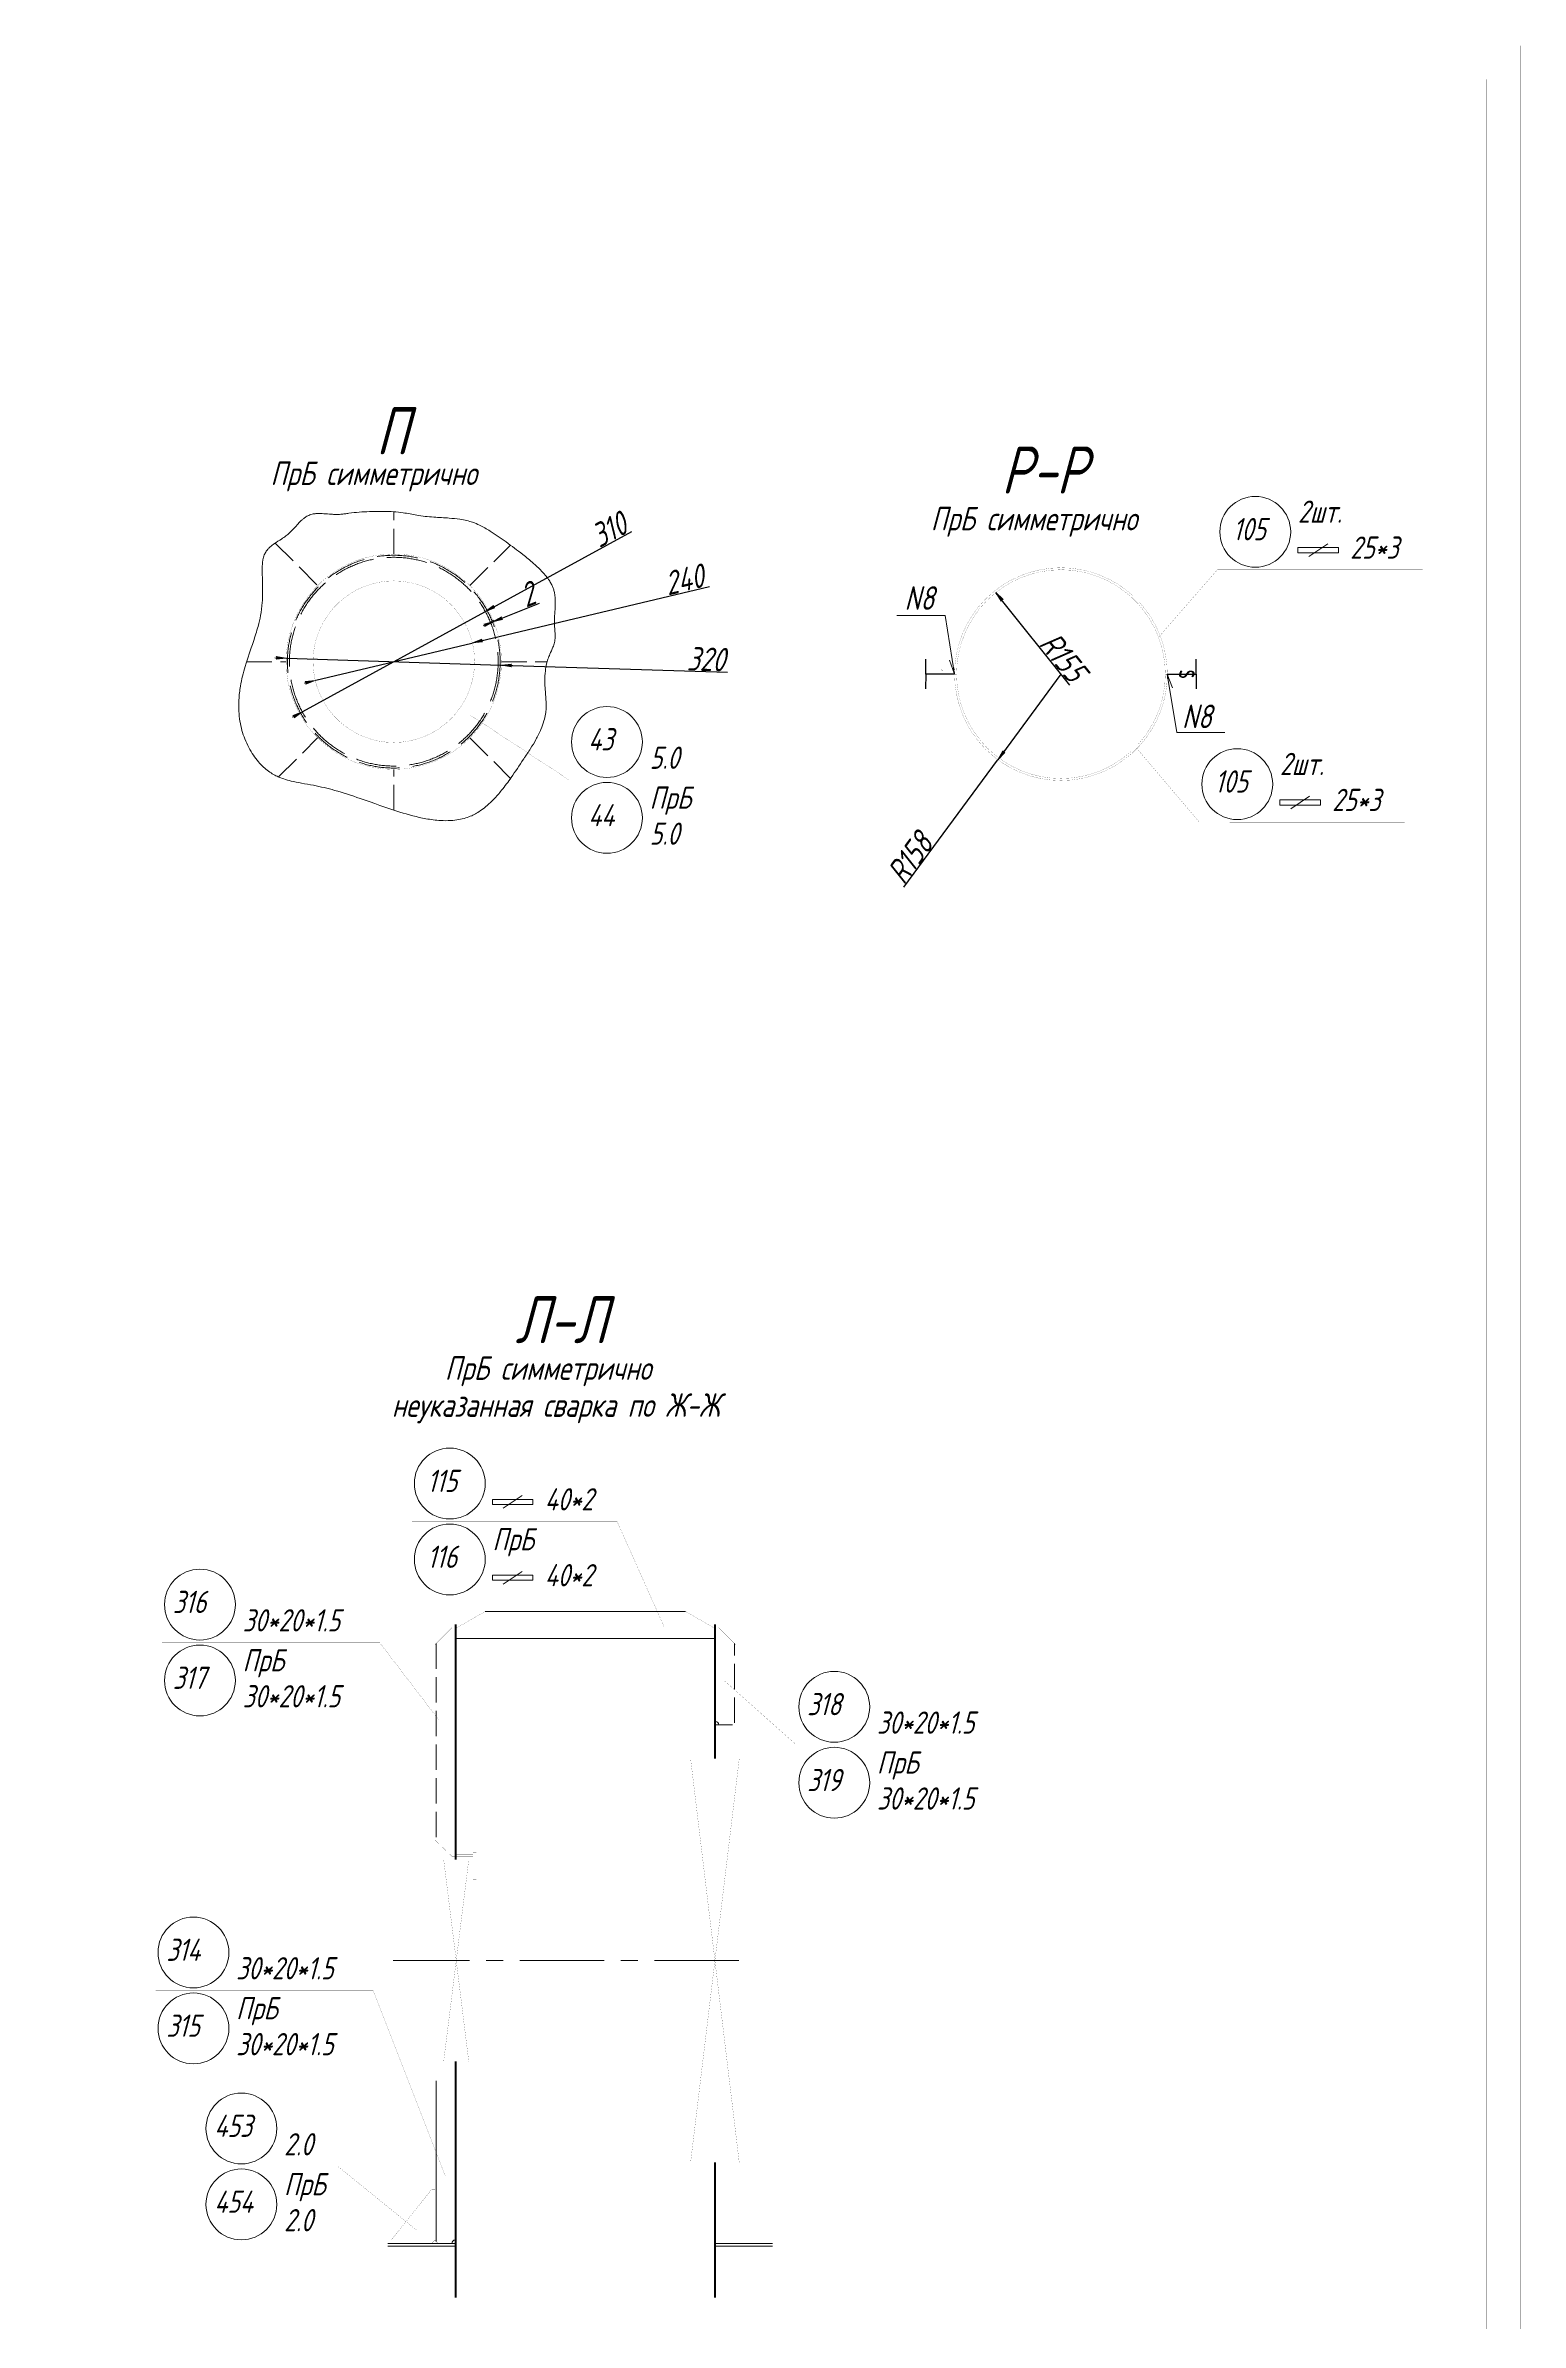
# Model space of a CAD drawing. Header units: millimetres. Extents: x 77380 to 135900, y -26587 to 17301.
# Drawn here: x 133710 to 135900, y 693 to 4074 of the extents above; entities that cross this region are included whole.
import ezdxf

# ---------------------------------------------------------------- set-up
doc = ezdxf.new("R2010")
doc.units = ezdxf.units.MM
for name, pattern in [('K5LT32768', [0]), ('K5LT32770', [0]), ('K5LT32772', [0]), ('K5LT32773', [50, 37.5, -12.5]), ('K5LT32776', [0]), ('K5LT32777', [0]), ('K5LT32780', [0]), ('K5LT32785', [200, 125, -25, 25, -25]), ('K5LT32810', [0]), ('K5LT32811', [80, 60, -20]), ('K5LT32812', [50, 37.5, -12.5]), ('K5LT32835', [0]), ('K5LT32836', [0]), ('K5LT32837', [0]), ('K5LT_THIN', [0])]:
    doc.linetypes.add(name, pattern=pattern)
doc.layers.add('4001', color=7, linetype='Continuous')
doc.styles.add('KDIMTEXTSTYLE', font='GOST_AU.SHX', dxfattribs={"width": 0.96, "oblique": 15, "height": 5})
doc.styles.add('KTEXTSTYLE', font='GOST_AU.SHX', dxfattribs={"width": 0.96, "height": 5})
doc.dimstyles.new('KDIMSTYLE (1.00)', dxfattribs={"dimtxt": 5, "dimasz": 1, "dimexe": 2, "dimexo": 0, "dimgap": 1, "dimtad": 1, "dimtxsty": 'KDIMTEXTSTYLE', "dimsah": 1, "dimcen": 0, "dimdle": 1, "dimadec": 0, "dimazin": 0, "dimtfac": 0.667, "dimtmove": 0, "dimatfit": 3, "dimfxl": 1, "dimtvp": 1, "dimtolj": 1, "dimtzin": 0, "dimarcsym": 0})

# ---------------------------------------------------------------- blocks, each defined once
blk = doc.blocks.new('KDIMARROW_02')
blk.add_hatch(color=0).paths.add_polyline_path([(13.5, 0), (15, 2), (0, 0), (15, -2)])
at = {"color": 0, "linetype": 'K5LT_THIN', "lineweight": 18}
for p, q in [((15, 2), (0, 0)), ((0, 0), (15, -2)), ((0, 0), (17, 0)), ((13.5, 0), (15, 2)), ((15, -2), (13.5, 0))]:
    blk.add_line(p, q, dxfattribs=at)
at = {"layer": '4001', "color": 0, "linetype": 'K5LT_THIN', "lineweight": 18}
blk.add_line((0, 0), (-1, 0), dxfattribs=at)
blk = doc.blocks.new('D53')
at = {"color": 0, "lineweight": -2}
for p, q in [((134376.3, 3219.5), (134443.4, 3246.5)), ((134372.6, 3218), (134371.6, 3217.6)), ((134373.5, 3218.4), (134372.7, 3220.2)), ((134373.5, 3218.4), (134375.3, 3219.1)), ((134375.3, 3219.1), (134374.6, 3221))]:
    blk.add_line(p, q, dxfattribs=at)
at = {"layer": 'Defpoints', "color": 0, "lineweight": 100}
for p in [(134373.5, 3218.4), (134375.3, 3219.1), (134375.3, 3219.1)]:
    blk.add_point(p, dxfattribs=at)
at = {"color": 0, "lineweight": -2}
for p, rotation in [((134375.3, 3219.1), 201.9030918078219), ((134373.5, 3218.4), 21.90309180782199)]:
    blk.add_blockref('KDIMARROW_02', p, dxfattribs=dict(at, rotation=rotation))
at = {"color": 7, "insert": (134425.4, 3259.2), "char_height": 5, "attachment_point": 5, "rotation": 21.9031, "style": 'KDIMTEXTSTYLE'}
blk.add_mtext('\\A1;\\H35.0;\\W0.965;\\Q15;\\H35.0;\\W0.965;\\Q15;\\Q15;2', dxfattribs=at)
blk = doc.blocks.new('D59')
at = {"color": 0, "lineweight": -2}
for p, q in [((135217.8, 3141), (135124.1, 3013.8)), ((134984.7, 2824.7), (135123.5, 3013))]:
    blk.add_line(p, q, dxfattribs=at)
at = {"layer": 'Defpoints', "color": 0, "lineweight": 100}
for p in [(135217.8, 3141), (135124.1, 3013.8)]:
    blk.add_point(p, dxfattribs=at)
at = {"color": 0, "lineweight": -2, "rotation": 53.60448674338257}
blk.add_blockref('KDIMARROW_02', (135124.1, 3013.8), dxfattribs=at)
at = {"color": 7, "insert": (134993.3, 2867.6), "char_height": 5, "attachment_point": 5, "rotation": 53.6045, "style": 'KDIMTEXTSTYLE'}
blk.add_mtext('\\A1;\\H35.0;\\W0.965;\\Q15;R\\H35.0;\\W0.965;\\Q15;\\Q15;158', dxfattribs=at)
blk = doc.blocks.new('KDIMARROW_01')
blk.add_hatch(color=0).paths.add_polyline_path([(0, 0), (-15, 2), (-13.5, 0), (-15, -2)])
at = {"color": 0, "linetype": 'K5LT_THIN', "lineweight": 18}
for p, q in [((-13.5, 0), (-15, 2)), ((-15, 2), (0, 0)), ((0, 0), (-15, -2)), ((-15, -2), (-13.5, 0))]:
    blk.add_line(p, q, dxfattribs=at)
at = {"layer": '4001', "color": 0, "linetype": 'K5LT_THIN', "lineweight": 18}
blk.add_line((0, 0), (-1, 0), dxfattribs=at)
blk = doc.blocks.new('D60')
at = {"color": 0, "lineweight": -2}
blk.add_line((135231, 3124.5), (135121.6, 3261.2), dxfattribs=at)
at = {"layer": 'Defpoints', "color": 0, "lineweight": 100}
for p in [(135121, 3262), (135217.8, 3141)]:
    blk.add_point(p, dxfattribs=at)
at = {"color": 0, "lineweight": -2, "rotation": 128.662721666481}
blk.add_blockref('KDIMARROW_01', (135121, 3262), dxfattribs=at)
at = {"color": 7, "insert": (135221.1, 3166.6), "char_height": 5, "attachment_point": 5, "rotation": 308.6627, "style": 'KDIMTEXTSTYLE'}
blk.add_mtext('\\A1;\\H35.0;\\W0.965;\\Q15;R\\H35.0;\\W0.965;\\Q15;\\Q15;155', dxfattribs=at)
blk = doc.blocks.new('D62')
at = {"color": 0, "lineweight": -2}
for p, q in [((134343.6, 3187.3), (134695.6, 3271.2)), ((134111.1, 3131.8), (134342.7, 3187))]:
    blk.add_line(p, q, dxfattribs=at)
at = {"layer": 'Defpoints', "color": 0, "lineweight": 100}
for p in [(134343.6, 3187.3), (134110.2, 3131.6)]:
    blk.add_point(p, dxfattribs=at)
at = {"color": 0, "lineweight": -2}
for p, rotation in [((134343.6, 3187.3), 13.40872507809473), ((134110.2, 3131.6), 193.4087250780947)]:
    blk.add_blockref('KDIMARROW_02', p, dxfattribs=dict(at, rotation=rotation))
at = {"color": 7, "insert": (134658, 3281.3), "char_height": 5, "attachment_point": 5, "rotation": 13.4087, "style": 'KDIMTEXTSTYLE'}
blk.add_mtext('\\A1;\\H35.0;\\W0.965;\\Q15;\\Q15;\\H35.0;\\W0.965;\\Q15;240\\H35.0;\\W0.965;\\Q15;\\Q15;', dxfattribs=at)
blk = doc.blocks.new('D63')
at = {"color": 0, "lineweight": -2}
for p, q in [((134068, 3164.5), (134385.8, 3154.3)), ((134386.8, 3154.3), (134722.4, 3143.6))]:
    blk.add_line(p, q, dxfattribs=at)
at = {"layer": 'Defpoints', "color": 0, "lineweight": 100}
for p in [(134067, 3164.5), (134386.8, 3154.3)]:
    blk.add_point(p, dxfattribs=at)
at = {"color": 0, "lineweight": -2}
for p, rotation in [((134067, 3164.5), 178.166436945124), ((134386.8, 3154.3), 358.166436945124)]:
    blk.add_blockref('KDIMARROW_02', p, dxfattribs=dict(at, rotation=rotation))
at = {"color": 7, "insert": (134690.6, 3163.1), "char_height": 5, "attachment_point": 5, "rotation": 358.1664, "style": 'KDIMTEXTSTYLE'}
blk.add_mtext('\\A1;\\H35.0;\\W0.965;\\Q15;\\Q15;\\H35.0;\\W0.965;\\Q15;320\\H35.0;\\W0.965;\\Q15;\\Q15;', dxfattribs=at)
blk = doc.blocks.new('D64')
at = {"color": 0, "lineweight": -2}
for p, q in [((134362.9, 3233.8), (134580.5, 3352.8)), ((134091.8, 3085.5), (134362, 3233.3))]:
    blk.add_line(p, q, dxfattribs=at)
at = {"layer": 'Defpoints', "color": 0, "lineweight": 100}
for p in [(134362.9, 3233.8), (134090.9, 3085)]:
    blk.add_point(p, dxfattribs=at)
at = {"color": 0, "lineweight": -2}
for p, rotation in [((134362.9, 3233.8), 28.67569045595491), ((134090.9, 3085), 208.6756904559549)]:
    blk.add_blockref('KDIMARROW_02', p, dxfattribs=dict(at, rotation=rotation))
at = {"color": 7, "insert": (134546.3, 3355.3), "char_height": 5, "attachment_point": 5, "rotation": 28.6757, "style": 'KDIMTEXTSTYLE'}
blk.add_mtext('\\A1;\\H35.0;\\W0.965;\\Q15;\\Q15;\\H35.0;\\W0.965;\\Q15;310\\H35.0;\\W0.965;\\Q15;\\Q15;', dxfattribs=at)
blk = doc.blocks.new('U298')
at = {"color": 7, "linetype": 'K5LT32780', "const_width": 0.18}
for points in [[(126945.3, 12764.4), (135355.3, 12764.4), (135355.3, 18704.4), (126945.3, 18704.4)], [(127145.3, 12814.4), (135305.3, 12814.4), (135305.3, 18654.4), (127145.3, 18654.4)]]:
    blk.add_lwpolyline(points, close=True, dxfattribs=at)
blk = doc.blocks.new('U306')
at = {"color": 2, "linetype": 'K5LT32836', "lineweight": 30, "true_color": 0xffff00}
for p, q in [((134873.6, 17771.1), (134873.5, 17793)), ((134830.8, 17771), (134873.6, 17771.1)), ((134873.6, 17771.1), (134873.8, 17749.3))]:
    blk.add_line(p, q, dxfattribs=at)
at = {"color": 2, "linetype": 'K5LT32837', "true_color": 0xffff00, "const_width": 1.12}
for points in [[(134873.5, 17793), (134873.6, 17778.1)], [(134830.8, 17771), (134845.7, 17771)], [(134873.8, 17749.3), (134873.7, 17764.1)]]:
    blk.add_lwpolyline(points, dxfattribs=at)
at = {"color": 7, "insert": (134881.2, 17777.6), "char_height": 2.5, "attachment_point": 1, "rotation": 269.6928, "style": 'KTEXTSTYLE'}
blk.add_mtext('\\H3.5;\\W0.965;\\Q15;\\Q0;\\W0.765;\\H33.07;{\\c65535;s}', dxfattribs=at)
blk = doc.blocks.new('U307')
at = {"true_color": 0xffff00}
blk.add_hatch(color=2, dxfattribs=at).paths.add_polyline_path([(134495.1, 17776.3), (134495.2, 17776.3), (134495.2, 17776.3), (134495.3, 17776.3), (134495.3, 17776.4), (134495.3, 17776.4), (134495.3, 17776.4), (134495.3, 17776.5), (134495.1, 17776.6), (134495.1, 17776.7), (134495.1, 17776.8), (134495.1, 17777.1), (134495.2, 17777.3), (134495.4, 17777.3), (134495.6, 17777.3), (134496.4, 17776.4), (134496.6, 17776.3), (134496.9, 17776.3), (134497.3, 17776.4), (134497.4, 17776.7), (134497.4, 17777), (134497.3, 17777.3), (134497.1, 17777.5), (134497.1, 17777.6), (134497, 17777.6), (134496.9, 17777.5), (134496.9, 17777.5), (134496.9, 17777.4), (134497, 17777.4), (134497.1, 17777.2), (134497.2, 17777), (134497.2, 17776.7), (134497.1, 17776.6), (134496.9, 17776.5), (134496.6, 17776.6), (134495.8, 17777.4), (134495.6, 17777.5), (134495.5, 17777.5), (134495.4, 17777.6), (134495, 17777.4), (134494.8, 17777.1), (134494.8, 17776.8), (134494.9, 17776.5)])
at = {"color": 2, "linetype": 'K5LT32836', "lineweight": 30, "true_color": 0xffff00}
for p, q in [((134471.9, 17771.1), (134472, 17793)), ((134471.9, 17771.1), (134471.8, 17749.3)), ((134514.8, 17771), (134471.9, 17771.1))]:
    blk.add_line(p, q, dxfattribs=at)
at = {"color": 2, "linetype": 'K5LT32837', "true_color": 0xffff00, "const_width": 1.12}
for points in [[(134472, 17793), (134472, 17778.1)], [(134471.8, 17749.3), (134471.9, 17764.1)], [(134514.8, 17771), (134499.8, 17771)]]:
    blk.add_lwpolyline(points, dxfattribs=at)
blk = doc.blocks.new('U323')
at = {"color": 7, "linetype": 'K5LT_THIN', "lineweight": 18}
for p, q in [((134500.9, 17857.9), (134514.8, 17771)), ((134514.8, 17771), (134514.2, 17774.9))]:
    blk.add_line(p, q, dxfattribs=at)
at = {"color": 7, "linetype": 'K5LT32835', "lineweight": 18}
for p, q in [((134513.7, 17773.8), (134514.4, 17773.3)), ((134513.7, 17773.8), (134513.7, 17773.8)), ((134513.7, 17773.7), (134513.8, 17773.8)), ((134513.8, 17773.7), (134513.9, 17773.9)), ((134513.8, 17773.6), (134514, 17773.9)), ((134513.8, 17773.5), (134514.1, 17773.9)), ((134513.8, 17773.8), (134514.4, 17773.4)), ((134513.8, 17773.7), (134514.4, 17773.2)), ((134513.8, 17773.6), (134514.4, 17773.1)), ((134513.8, 17773.5), (134514.5, 17773)), ((134513.9, 17773.9), (134514.4, 17773.5)), ((134513.9, 17773.5), (134514.2, 17773.9)), ((134513.9, 17773.4), (134514.3, 17773.9)), ((134513.9, 17773.3), (134514.3, 17773.9)), ((134513.9, 17773.2), (134514.3, 17773.8)), ((134513.9, 17773.4), (134514.5, 17772.9)), ((134513.9, 17773.3), (134514.5, 17772.9)), ((134514, 17773.9), (134514.4, 17773.7)), ((134514, 17773.9), (134514.4, 17773.6)), ((134514, 17773.2), (134514.3, 17773.7)), ((134514, 17773.1), (134514.4, 17773.6)), ((134514, 17773), (134514.4, 17773.5)), ((134514, 17773), (134514.4, 17773.4)), ((134514, 17773.2), (134514.5, 17772.8)), ((134514, 17773), (134514.5, 17772.7)), ((134514, 17772.9), (134514.5, 17772.6)), ((134514.1, 17773.9), (134514.3, 17773.7)), ((134514.1, 17772.9), (134514.4, 17773.4)), ((134514.1, 17772.8), (134514.4, 17773.3)), ((134514.1, 17772.7), (134514.4, 17773.2)), ((134514.1, 17772.7), (134514.4, 17773.1)), ((134514.1, 17772.8), (134514.5, 17772.5)), ((134514.1, 17772.7), (134514.5, 17772.4)), ((134514.2, 17773.9), (134514.3, 17773.8)), ((134514.2, 17772.6), (134514.5, 17773)), ((134514.2, 17772.5), (134514.5, 17772.9)), ((134514.2, 17772.5), (134514.5, 17772.8)), ((134514.2, 17772.6), (134514.6, 17772.3)), ((134514.2, 17772.5), (134514.6, 17772.2)), ((134514.2, 17772.4), (134514.6, 17772.2)), ((134514.3, 17773.9), (134514.3, 17773.9)), ((134514.3, 17772.4), (134514.5, 17772.7)), ((134514.3, 17772.3), (134514.5, 17772.6)), ((134514.3, 17772.2), (134514.5, 17772.6)), ((134514.3, 17772.2), (134514.5, 17772.5)), ((134514.3, 17772.3), (134514.6, 17772.1)), ((134514.3, 17772.2), (134514.6, 17772)), ((134514.4, 17772.1), (134514.6, 17772.4)), ((134514.4, 17772), (134514.6, 17772.3)), ((134514.4, 17772), (134514.6, 17772.2)), ((134514.4, 17772.1), (134514.6, 17771.9)), ((134514.4, 17771.9), (134514.6, 17772.1)), ((134514.4, 17772), (134514.6, 17771.8)), ((134514.4, 17771.9), (134514.7, 17771.7)), ((134514.5, 17771.8), (134514.6, 17772)), ((134514.5, 17771.7), (134514.6, 17771.9)), ((134514.5, 17771.8), (134514.7, 17771.6)), ((134514.5, 17771.7), (134514.6, 17771.8)), ((134514.5, 17771.6), (134514.7, 17771.8)), ((134514.5, 17771.6), (134514.7, 17771.5)), ((134514.6, 17771.5), (134514.7, 17771.7)), ((134514.6, 17771.5), (134514.7, 17771.6)), ((134514.6, 17771.5), (134514.7, 17771.4)), ((134514.6, 17771.4), (134514.7, 17771.5)), ((134514.6, 17771.4), (134514.7, 17771.4)), ((134514.6, 17771.3), (134514.7, 17771.3)), ((134514.7, 17771.3), (134514.7, 17771.4)), ((134514.7, 17771.2), (134514.7, 17771.3)), ((134514.7, 17771.2), (134514.7, 17771.2)), ((134514.7, 17771.2), (134514.7, 17771.2)), ((134514.7, 17771.1), (134514.8, 17771.1)), ((134514.7, 17771.1), (134514.8, 17771.1)), ((134514.8, 17771), (134514.8, 17771)), ((134514.8, 17771), (134514.8, 17771))]:
    blk.add_line(p, q, dxfattribs=at)
at = {"color": 7, "linetype": 'K5LT32835', "const_width": 0.18}
blk.add_lwpolyline([(134514.3, 17773.9), (134514.8, 17771), (134513.7, 17773.8)], close=True, dxfattribs=at)
blk = doc.blocks.new('U324')
at = {"color": 7, "linetype": 'K5LT_THIN', "lineweight": 18}
for p, q in [((134830.8, 17771), (134831.4, 17767)), ((134844.7, 17684.1), (134830.8, 17771))]:
    blk.add_line(p, q, dxfattribs=at)
at = {"color": 7, "linetype": 'K5LT32835', "lineweight": 18}
for p, q in [((134830.8, 17770.9), (134830.8, 17770.9)), ((134830.8, 17770.9), (134830.8, 17770.9)), ((134830.8, 17770.8), (134830.8, 17770.8)), ((134830.9, 17770.8), (134830.8, 17770.7)), ((134830.8, 17770.8), (134830.8, 17770.8)), ((134830.9, 17770.6), (134830.8, 17770.7)), ((134830.9, 17770.7), (134830.8, 17770.7)), ((134830.9, 17770.7), (134830.8, 17770.6)), ((134831, 17770.5), (134830.8, 17770.6)), ((134830.9, 17770.6), (134830.9, 17770.5)), ((134831, 17770.4), (134830.9, 17770.5)), ((134831, 17770.5), (134830.9, 17770.3)), ((134830.9, 17770.5), (134830.9, 17770.4)), ((134831, 17770.3), (134830.9, 17770.4)), ((134831, 17770.4), (134830.9, 17770.3)), ((134831.1, 17770.2), (134830.9, 17770.3)), ((134831, 17770.3), (134830.9, 17770.1)), ((134831, 17770.3), (134830.9, 17770.2)), ((134831.1, 17770.1), (134830.9, 17770.2)), ((134831.1, 17770.2), (134830.9, 17770)), ((134831.2, 17770), (134830.9, 17770.1)), ((134831.2, 17769.7), (134830.9, 17770)), ((134831.2, 17769.8), (134830.9, 17770)), ((134831.1, 17770.1), (134831, 17769.9)), ((134831.2, 17770), (134831, 17769.7)), ((134831.1, 17770), (134831, 17769.8)), ((134831.3, 17769.6), (134831, 17769.9)), ((134831.2, 17769.9), (134831, 17769.6)), ((134831.3, 17769.5), (134831, 17769.8)), ((134831.2, 17769.8), (134831, 17769.5)), ((134831.2, 17769.8), (134831, 17769.5)), ((134831.4, 17769.4), (134831, 17769.7)), ((134831.3, 17769.7), (134831, 17769.4)), ((134831.4, 17769.3), (134831, 17769.6)), ((134831.4, 17769.2), (134831, 17769.5)), ((134831.5, 17769.1), (134831, 17769.4)), ((134831.5, 17769), (134831, 17769.3)), ((134831.3, 17769.6), (134831.1, 17769.3)), ((134831.3, 17769.5), (134831.1, 17769.1)), ((134831.3, 17769.5), (134831.1, 17769.2)), ((134831.4, 17769.4), (134831.1, 17769)), ((134831.4, 17769.3), (134831.1, 17768.8)), ((134831.4, 17769.3), (134831.1, 17768.9)), ((134831.6, 17768.8), (134831.1, 17769.2)), ((134831.6, 17768.9), (134831.1, 17769.2)), ((134831.4, 17769.2), (134831.1, 17768.8)), ((134831.6, 17768.7), (134831.1, 17769.1)), ((134831.7, 17768.6), (134831.1, 17769)), ((134831.7, 17768.5), (134831.1, 17768.9)), ((134831.8, 17768.3), (134831.1, 17768.8)), ((134831.8, 17768.2), (134831.1, 17768.7)), ((134831.5, 17769.1), (134831.2, 17768.7)), ((134831.5, 17769), (134831.2, 17768.5)), ((134831.5, 17769), (134831.2, 17768.6)), ((134831.6, 17768.9), (134831.2, 17768.4)), ((134831.6, 17768.8), (134831.2, 17768.3)), ((134831.6, 17768.7), (134831.2, 17768.1)), ((134831.6, 17768.7), (134831.2, 17768.2)), ((134831.8, 17768.1), (134831.2, 17768.6)), ((134831.8, 17768.1), (134831.2, 17768.5)), ((134831.6, 17768.1), (134831.2, 17768.4)), ((134831.7, 17768.1), (134831.2, 17768.4)), ((134831.5, 17768), (134831.2, 17768.3)), ((134831.4, 17768), (134831.2, 17768.2)), ((134831.3, 17768), (134831.2, 17768.1)), ((134831.7, 17768.6), (134831.3, 17768)), ((134831.7, 17768.5), (134831.3, 17768)), ((134831.3, 17768), (134831.3, 17768)), ((134831.7, 17768.5), (134831.4, 17768)), ((134831.7, 17768.4), (134831.5, 17768)), ((134831.8, 17768.3), (134831.6, 17768.1)), ((134831.8, 17768.2), (134831.7, 17768.1)), ((134831.8, 17768.2), (134831.7, 17768.1)), ((134831.8, 17768.1), (134831.8, 17768.1))]:
    blk.add_line(p, q, dxfattribs=at)
at = {"color": 7, "linetype": 'K5LT32835', "const_width": 0.18}
blk.add_lwpolyline([(134831.3, 17768), (134830.8, 17771), (134831.8, 17768.1)], close=True, dxfattribs=at)

msp = doc.modelspace()

# ---------------------------------------------------------------- linework, layer by layer
at = {"color": 1, "linetype": 'K5LT32812', "lineweight": 18, "true_color": 0xff0000}
for p, q in [((134226.896, 3319.424), (134226.896, 3382.157)), ((134050.748, 3335.572), (134113.759, 3272.561)), ((134340.035, 3272.56), (134400.025, 3332.55)), ((134008.355, 3159.423), (134066.897, 3159.423)), ((134386.897, 3159.423), (134454.618, 3159.423)), ((134055.711, 2988.236), (134113.761, 3046.285)), ((134340.033, 3046.287), (134400.259, 2986.061)), ((134226.896, 2939.017), (134226.896, 2999.424))]:
    msp.add_line(p, q, dxfattribs=at)
at = {"color": 1, "linetype": 'K5LT32772', "lineweight": 18, "true_color": 0xff0000}
for p, q in [((135630.024, 3328.769), (135569.907, 3328.769)), ((135569.907, 3328.769), (135569.907, 3321.254)), ((135569.907, 3321.254), (135630.024, 3321.254)), ((135585.875, 3315.618), (135614.054, 3334.405)), ((135630.024, 3321.254), (135630.024, 3328.769)), ((135603.235, 2954.062), (135543.118, 2954.062)), ((135543.118, 2954.062), (135543.118, 2946.548)), ((135543.118, 2946.548), (135603.235, 2946.548)), ((135559.086, 2940.912), (135587.266, 2959.698)), ((135603.235, 2946.548), (135603.235, 2954.062)), ((134433.574, 1915.414), (134373.456, 1915.414)), ((134373.456, 1915.414), (134373.456, 1907.899)), ((134373.456, 1907.899), (134433.574, 1907.899)), ((134389.424, 1902.263), (134417.604, 1921.05)), ((134433.574, 1907.899), (134433.574, 1915.414)), ((134433.574, 1802.694), (134373.456, 1802.694)), ((134373.456, 1802.694), (134373.456, 1795.18)), ((134373.456, 1795.18), (134433.574, 1795.18)), ((134389.424, 1789.544), (134417.604, 1808.33)), ((134433.574, 1795.18), (134433.574, 1802.694)), ((134660.338, 1748.882), (134362.421, 1748.882)), ((134289.575, 1051.921), (134289.575, 813.464))]:
    msp.add_line(p, q, dxfattribs=at)
at = {"color": 7, "linetype": 'K5LT32780', "lineweight": 18}
for p, q in [((135045.931, 3227.852), (134974.25, 3227.852)), ((135389.727, 3054.051), (135461.408, 3054.051))]:
    msp.add_line(p, q, dxfattribs=at)
at = {"color": 7, "linetype": 'K5LT_THIN', "lineweight": 18}
for p, q in [((135059.813, 3140.995), (135052.316, 3161.678)), ((135375.829, 3140.951), (135383.496, 3120.331))]:
    msp.add_line(p, q, dxfattribs=at)
at = {"color": 3, "linetype": 'K5LT32768', "lineweight": 18, "true_color": 0x00ff00}
for p, q in [((134318.129, 1380.43), (134318.129, 1729.607)), ((134318.129, 1385.428), (134318.129, 1724.698)), ((134319.629, 1380.43), (134319.629, 1729.607)), ((134703.13, 1530.429), (134703.13, 1729.607)), ((134704.63, 1530.429), (134704.63, 1729.607)), ((134704.63, 1724.698), (134704.63, 1580.449)), ((134319.629, 1708.859), (134703.13, 1708.859)), ((134704.63, 1580.449), (134730.129, 1580.449)), ((134318.129, 730.096), (134318.129, 1080.43)), ((134318.129, 810.41), (134318.129, 1075.433)), ((134319.629, 730.096), (134319.629, 1080.43)), ((134703.13, 730.096), (134703.13, 930.429)), ((134704.63, 730.096), (134704.63, 930.429)), ((134318.129, 810.41), (134218.129, 810.41)), ((134318.129, 806.166), (134218.129, 806.166)), ((134292.629, 810.41), (134318.129, 810.41)), ((134789.212, 810.41), (134704.63, 810.41)), ((134789.212, 806.166), (134704.63, 806.166))]:
    msp.add_line(p, q, dxfattribs=at)
at = {"color": 1, "linetype": 'K5LT32773', "lineweight": 18, "true_color": 0xff0000}
for p, q in [((134289.575, 1701.122), (134289.575, 1408.116)), ((134733.184, 1583.504), (134733.184, 1701.122))]:
    msp.add_line(p, q, dxfattribs=at)
at = {"color": 1, "linetype": 'K5LT32785', "lineweight": 18, "true_color": 0xff0000}
msp.add_line((134739.326, 1230.43), (134225.781, 1230.43), dxfattribs=at)
at = {"color": 3, "linetype": 'K5LT32777', "true_color": 0x00ff00, "const_width": 0.18}
for points in [[(134066.897, 3159.424, -0.41421494), (134226.896, 3319.424, -0.41421297), (134386.897, 3159.424)], [(135062.829, 3140.952, -0.41421309), (135217.829, 3295.952, -0.4142136), (135372.829, 3140.952), (135375.829, 3140.952, 0.4142136), (135217.829, 3298.952, 0.41421309), (135059.829, 3140.952), (135062.829, 3140.952)], [(134386.897, 3159.424, -0.41421297), (134226.896, 2999.424, -0.41421494), (134066.897, 3159.424)]]:
    msp.add_lwpolyline(points, format="xyb", dxfattribs=at)
at = {"color": 1, "linetype": 'K5LT32772', "true_color": 0xff0000, "const_width": 0.18}
for points in [[(135755.072, 3295.778), (135450.141, 3295.892), (135363.605, 3196.602)], [(134686.934, 2983.812), (134487.137, 2983.812), (134339.867, 3080.459)], [(135728.283, 2921.071), (135423.352, 2921.186), (135329.888, 3031.29)], [(134253.691, 1882.537), (134558.621, 1882.423), (134628.326, 1726.355)], [(134318.129, 1724.698), (134313.152, 1724.698), (134292.629, 1704.176)], [(134362.421, 1748.882), (134319.629, 1724.176), (134319.629, 1708.859)], [(134319.632, 1709.174), (134319.632, 1724.175), (134362.933, 1749.175)], [(134703.128, 1709.174), (134703.128, 1724.175), (134659.827, 1749.175)], [(134703.13, 1708.859), (134703.13, 1724.176), (134660.338, 1748.882)], [(134730.129, 1704.176), (134709.607, 1724.698), (134704.63, 1724.698)], [(133882.561, 1702.765), (134205.788, 1702.765), (134293.701, 1587.928)], [(134292.629, 1704.176), (134288.075, 1699.622), (134288.075, 1409.618), (134292.629, 1405.063)], [(134730.129, 1580.449), (134734.684, 1585.004), (134734.684, 1699.622), (134730.129, 1704.176)], [(135147.989, 1550.937), (134824.762, 1550.937), (134718.127, 1645.809)], [(134292.629, 1405.063), (134313.178, 1385.428), (134318.129, 1385.428)], [(133872.948, 1186.094), (134196.175, 1186.094), (134303.422, 910.362)], [(134292.629, 1054.976), (134288.075, 1050.421), (134288.075, 814.964), (134292.629, 810.41)], [(134318.129, 1075.433), (134313.087, 1075.433), (134292.629, 1054.976)], [(133944.133, 924.728), (134143.931, 924.728), (134260.189, 830.52)], [(134223.129, 806.166), (134223.129, 749.599), (134225.129, 749.599), (134225.129, 806.166)]]:
    msp.add_lwpolyline(points, dxfattribs=at)
at = {"color": 3, "linetype": 'K5LT32777', "true_color": 0x00ff00, "const_width": 0.18}
for points in [[(134346.897, 3159.424, 0.41421196), (134226.896, 3279.423, 0.41421458), (134106.896, 3159.424, 0.41421458), (134226.896, 3039.424, 0.41421196)], [(135375.829, 3140.952), (135372.829, 3140.952, -0.4142136), (135217.829, 2985.952, -0.41421309), (135062.829, 3140.952), (135059.829, 3140.952, 0.41421309), (135217.829, 2982.952, 0.4142136)]]:
    msp.add_lwpolyline(points, format="xyb", close=True, dxfattribs=at)
at = {"color": 4, "linetype": 'K5LT32810', "true_color": 0x00ffff, "const_width": 0.18}
msp.add_lwpolyline([(134703.13, 1707.385), (134319.129, 1707.385), (134319.129, 1708.904), (134703.13, 1708.904)], dxfattribs=at)
at = {"color": 6, "linetype": 'K5LT32776', "true_color": 0xff00ff, "const_width": 0.18}
for points in [[(134704.63, 1580.429), (134744.629, 1580.429), (134744.629, 1577.429), (134704.63, 1577.429)], [(134319.629, 1388.429), (134344.629, 1388.429), (134344.629, 1385.43), (134319.629, 1385.43)], [(134319.629, 1072.429), (134344.629, 1072.429), (134344.629, 1075.429), (134319.629, 1075.429)], [(134704.63, 880.429), (134744.629, 880.429), (134744.629, 883.429), (134704.63, 883.429)]]:
    msp.add_lwpolyline(points, dxfattribs=at)
at = {"color": 7, "linetype": 'K5LT32780', "const_width": 0.18}
for points in [[(134740.03, 1530.429), (134667.728, 1530.429), (134740.03, 930.429), (134667.728, 930.429)], [(134338.28, 1380.43), (134300.978, 1380.43), (134338.28, 1080.43), (134300.978, 1080.43)]]:
    msp.add_lwpolyline(points, close=True, dxfattribs=at)
at = {"color": 3, "linetype": 'K5LT32768', "true_color": 0x00ff00, "const_width": 0.18}
for points in [[(134344.629, 1390.43), (134349.629, 1390.43), (134349.629, 1350.431), (134344.629, 1350.431)], [(134344.629, 1110.43), (134349.629, 1110.43), (134349.629, 1070.43), (134344.629, 1070.43)]]:
    msp.add_lwpolyline(points, close=True, dxfattribs=at)
at = {"color": 2, "linetype": 'K5LT32770', "true_color": 0xffff00, "const_width": 0.18}
msp.add_lwpolyline([(134283.129, 810.408), (134223.129, 810.408), (134223.129, 815.408), (134283.007, 890.401), (134288.007, 890.408), (134288.122, 815.408), (134283.129, 810.408)], dxfattribs=at)
at = {"color": 1, "linetype": 'K5LT32772', "lineweight": 18, "true_color": 0xff0000}
for centre in [(135506.501, 3352.252), (134543.497, 3040.172), (135479.712, 2977.546), (134543.497, 2927.452), (134310.051, 1938.897), (134310.051, 1826.178), (133938.921, 1759.124), (133938.921, 1646.405), (134881.123, 1607.297), (134881.123, 1494.578), (133929.308, 1242.454), (133929.308, 1129.734), (134000.494, 981.088), (134000.494, 868.368)]:
    msp.add_circle(centre, 52.603, dxfattribs=at)
at = {"color": 6, "linetype": 'K5LT32811', "lineweight": 18, "true_color": 0xff00ff}
for radius in [157.999, 154.999]:
    msp.add_circle((134226.896, 3159.423), radius, dxfattribs=at)
at = {"color": 1, "linetype": 'K5LT32772', "lineweight": 18, "true_color": 0xff0000}
for centre, start, end in [((134704.63, 1580.449), 359.994995, 89.996246), ((134318.129, 810.41), 90.003754, 180.00499)]:
    msp.add_arc(centre, 5, start, end, dxfattribs=at)
at = {"color": 7, "linetype": 'K5LT32780', "lineweight": 18}
msp.add_open_spline([(134141.27, 3378.05), (134138.799, 3378.079), (134132.682, 3378.417), (134123.168, 3379.307), (134114.27, 3379.619), (134107.785, 3378.935), (134103.764, 3377.985), (134100.637, 3376.819), (134097.765, 3375.342), (134094.752, 3373.373), (134091.238, 3370.542), (134086.87, 3366.332), (134080.579, 3359.442), (134074.026, 3352.174), (134066.508, 3345.929), (134058.877, 3340.72), (134050.735, 3335.652), (134043.904, 3330.552), (134039.928, 3326.66), (134037.527, 3323.621), (134035.826, 3320.808), (134034.474, 3317.856), (134033.316, 3314.42), (134032.351, 3310.215), (134031.626, 3304.787), (134031.271, 3297.412), (134031.527, 3286.33), (134032.236, 3269.29), (134032.061, 3249.007), (134029.52, 3228.832), (134024.888, 3209.549), (134016.916, 3184.448), (134006.512, 3155.435), (133999.23, 3126.452), (133996.511, 3104.048), (133996.408, 3086.457), (133998.063, 3071.197), (134001.141, 3057.418), (134005.55, 3044.377), (134011.23, 3032.009), (134017.995, 3020.707), (134025.357, 3011.034), (134032.948, 3003.102), (134040.554, 2996.784), (134047.92, 2991.974), (134055.501, 2988.175), (134064.188, 2984.871), (134075.685, 2981.69), (134090.503, 2978.814), (134112.253, 2975.211), (134141.552, 2968.051), (134184.125, 2954.205), (134228.506, 2937.679), (134268.519, 2926.69), (134294.034, 2923.293), (134310.448, 2923.162), (134322.994, 2924.586), (134333.433, 2927.086), (134342.23, 2930.373), (134350.084, 2934.413), (134357.895, 2939.476), (134366.537, 2946.36), (134376.569, 2956.046), (134388.522, 2969.859), (134403.125, 2989.736), (134414.25, 3006.59), (134422.133, 3018.412), (134425.672, 3023.713), (134431.27, 3032.229), (134438.495, 3044.035), (134445.271, 3057.708), (134449.821, 3070.462), (134452.248, 3081.027), (134453.235, 3089.8), (134453.235, 3098.498), (134452.548, 3107.57), (134451.703, 3118.522), (134451.081, 3131.314), (134451.515, 3144.227), (134453.355, 3155.223), (134455.739, 3163.37), (134459.172, 3171.593), (134462.86, 3179.556), (134465.331, 3186.828), (134466.304, 3191.77), (134466.631, 3195.992), (134466.559, 3201.056), (134466.031, 3207.341), (134465.386, 3215.232), (134465.542, 3225.259), (134466.5, 3238.181), (134467.069, 3250.541), (134465.987, 3260.331), (134464.527, 3266.23), (134462.627, 3271.258), (134460.059, 3276.388), (134456.448, 3282.097), (134451.308, 3288.733), (134443.868, 3296.735), (134432.745, 3306.947), (134415.869, 3320.982), (134394.312, 3336.733), (134373.219, 3351.823), (134356.489, 3361.458), (134344.634, 3366.353), (134334.852, 3369.129), (134323.305, 3371.322), (134306.907, 3373.003), (134285.452, 3373.897), (134262.555, 3376.294), (134242.897, 3380.61), (134226.855, 3382.403), (134210.098, 3382.504), (134188.008, 3382.432), (134168.332, 3381.193), (134154.183, 3378.894), (134147.866, 3378.145), (134143.516, 3378.023), (134141.27, 3378.05)], degree=3, knots=[0, 0, 0, 0, 0.56354164, 1.39670747, 2.18116153, 2.58940075, 2.8805602, 3.12136163, 3.34895531, 3.61602487, 3.94099777, 4.37694147, 4.99853175, 6.07030166, 6.60413581, 7.22398495, 8.17653543, 8.79260126, 9.16389112, 9.44259775, 9.67390444, 9.91222138, 10.18189384, 10.49975015, 10.89488463, 11.42969484, 12.18255227, 13.4228906, 15.32158143, 16.8022745, 18.05096017, 19.84062776, 22.80830857, 25.08140889, 26.64082419, 27.94583058, 29.08624735, 30.13524287, 31.16054954, 32.22143603, 33.23433434, 34.15942459, 34.98902972, 35.7338252, 36.41043381, 36.99138766, 37.66528442, 38.52745325, 39.70943985, 41.10738928, 43.55692353, 46.58054771, 51.3160112, 54.36221659, 56.02148247, 57.17332071, 58.09832415, 58.89519388, 59.61638962, 60.23531885, 60.90655655, 61.73682599, 62.75209573, 64.08359521, 65.89924189, 68.37497502, 68.69064421, 69.14091124, 69.82913123, 71.01577013, 72.29701464, 73.30288771, 74.09790152, 74.76502683, 75.31233158, 76.07962191, 76.84009197, 77.8185944, 79.00079293, 79.77939762, 80.35598955, 80.93323976, 81.81044098, 82.35780593, 82.68029811, 82.95696461, 83.32219368, 83.83444249, 84.3958941, 85.12759265, 86.11849798, 87.35436813, 87.94187531, 88.35867076, 88.73730995, 89.16592151, 89.66537113, 90.2759146, 91.07832483, 92.1551232, 93.7188468, 96.08340483, 98.2444583, 99.6335375, 100.47645307, 101.1635959, 101.9496798, 103.15523275, 104.9199811, 106.84975165, 108.39694751, 109.50742125, 110.52465652, 112.21749526, 114.54980055, 115.00862693, 115.48765469, 116, 116, 116, 116], dxfattribs=at)

# ---------------------------------------------------------------- block references
for name in ['U298', 'U323', 'U307', 'U306', 'U324']:
    msp.add_blockref(name, (545.046, -14630.011))

# ---------------------------------------------------------------- texts
at = {"color": 7, "char_height": 2.5, "attachment_point": 1, "style": 'KTEXTSTYLE'}
for s, insert in [('\\H3.5;\\W0.965;\\Q15;\\Q15;\\H70.00;П', (134200.379, 3537.197)), ('\\H3.5;\\W0.965;\\Q15;\\Q15;\\H35.00;ПрБ симметрично', (134043.747, 3456.681)), ('\\H3.5;\\W0.965;\\Q15;\\Q15;\\H70.00;Р-Р', (135129.141, 3478.891)), ('\\H3.5;\\W0.965;\\Q15;\\Q15;\\H35.00;ПрБ симметрично', (135024.534, 3389.404)), ('\\H3.5;\\W0.965;\\Q15;\\Q15;\\H33.00;2шт.', (135569.906, 3398.773)), ('\\H3.5;\\W0.965;\\Q15;\\Q15;\\H33.00;{\\c255;105}', (135473.102, 3372.727)), ('\\H3.5;\\W0.965;\\Q15;\\Q15;\\H33.00;{\\c255;25*3}', (135647.524, 3345.331)), ('\\H3.5;\\W0.965;\\Q15;\\Q15;\\H35.00;N8', (134985.459, 3271.42)), ('\\H3.5;\\W0.965;\\Q15;\\Q15;\\H35.00;N8', (135397.699, 3095.67)), ('\\H3.5;\\W0.965;\\Q15;\\Q15;\\H33.00;{\\c255;43}', (134515.656, 3060.647)), ('\\H3.5;\\W0.965;\\Q15;\\Q15;\\H33.00;{\\c255;5.0}', (134606.902, 3033.25)), ('\\H3.5;\\W0.965;\\Q15;\\Q15;\\H33.00;2шт.', (135543.117, 3024.067)), ('\\H3.5;\\W0.965;\\Q15;\\Q15;\\H33.00;{\\c255;105}', (135446.314, 2998.021)), ('\\H3.5;\\W0.965;\\Q15;\\Q15;\\H33.00;{\\c255;44}', (134515.656, 2947.927)), ('\\H3.5;\\W0.965;\\Q15;\\Q15;\\H33.00;{\\c16711935;ПрБ}', (134606.903, 2973.973)), ('\\H3.5;\\W0.965;\\Q15;\\Q15;\\H33.00;{\\c255;25*3}', (135620.735, 2970.624)), ('\\H3.5;\\W0.965;\\Q15;\\Q15;\\H33.00;{\\c255;5.0}', (134606.902, 2920.53)), ('\\H3.5;\\W0.965;\\Q15;\\Q15;\\H70.00;Л-Л', (134407.339, 2217.337)), ('\\H3.5;\\W0.965;\\Q15;\\Q15;\\H35.00;ПрБ симметрично', (134302.731, 2127.85)), ('\\H3.5;\\W0.965;\\Q15;\\Q15;\\H35.00;неуказанная сварка по Ж-Ж', (134224.027, 2072.922)), ('\\H3.5;\\W0.965;\\Q15;\\Q15;\\H33.00;{\\c255;115}', (134276.652, 1959.373)), ('\\H3.5;\\W0.965;\\Q15;\\Q15;\\H33.00;{\\c255;40*2}', (134451.074, 1931.976)), ('\\H3.5;\\W0.965;\\Q15;\\Q15;\\H33.00;{\\c16711935;ПрБ}', (134373.456, 1872.699)), ('\\H3.5;\\W0.965;\\Q15;\\Q15;\\H33.00;{\\c255;116}', (134276.652, 1846.653)), ('\\H3.5;\\W0.965;\\Q15;\\Q15;\\H33.00;{\\c255;40*2}', (134451.074, 1819.256)), ('\\H3.5;\\W0.965;\\Q15;\\Q15;\\H33.00;{\\c255;316}', (133898.786, 1779.6)), ('\\H3.5;\\W0.965;\\Q15;\\Q15;\\H33.00;{\\c255;30*20*1.5}', (134002.327, 1752.203)), ('\\H3.5;\\W0.965;\\Q15;\\Q15;\\H33.00;{\\c16711935;ПрБ}', (134002.327, 1692.926)), ('\\H3.5;\\W0.965;\\Q15;\\Q15;\\H33.00;{\\c255;317}', (133898.786, 1666.88)), ('\\H3.5;\\W0.965;\\Q15;\\Q15;\\H33.00;{\\c255;30*20*1.5}', (134002.327, 1639.483)), ('\\H3.5;\\W0.965;\\Q15;\\Q15;\\H33.00;{\\c255;318}', (134840.987, 1627.773)), ('\\H3.5;\\W0.965;\\Q15;\\Q15;\\H33.00;{\\c255;30*20*1.5}', (134944.528, 1600.376)), ('\\H3.5;\\W0.965;\\Q15;\\Q15;\\H33.00;{\\c16711935;ПрБ}', (134944.528, 1541.099)), ('\\H3.5;\\W0.965;\\Q15;\\Q15;\\H33.00;{\\c255;319}', (134840.987, 1515.053)), ('\\H3.5;\\W0.965;\\Q15;\\Q15;\\H33.00;{\\c255;30*20*1.5}', (134944.528, 1487.656)), ('\\H3.5;\\W0.965;\\Q15;\\Q15;\\H33.00;{\\c255;314}', (133889.172, 1262.929)), ('\\H3.5;\\W0.965;\\Q15;\\Q15;\\H33.00;{\\c255;30*20*1.5}', (133992.713, 1235.532)), ('\\H3.5;\\W0.965;\\Q15;\\Q15;\\H33.00;{\\c255;315}', (133889.172, 1150.209)), ('\\H3.5;\\W0.965;\\Q15;\\Q15;\\H33.00;{\\c16711935;ПрБ}', (133992.713, 1176.255)), ('\\H3.5;\\W0.965;\\Q15;\\Q15;\\H33.00;{\\c255;30*20*1.5}', (133992.713, 1122.813)), ('\\H3.5;\\W0.965;\\Q15;\\Q15;\\H33.00;{\\c255;453}', (133960.358, 1001.564)), ('\\H3.5;\\W0.965;\\Q15;\\Q15;\\H33.00;{\\c255;2.0}', (134063.898, 974.166)), ('\\H3.5;\\W0.965;\\Q15;\\Q15;\\H33.00;{\\c16711935;ПрБ}', (134063.899, 914.889)), ('\\H3.5;\\W0.965;\\Q15;\\Q15;\\H33.00;{\\c255;454}', (133960.358, 888.843)), ('\\H3.5;\\W0.965;\\Q15;\\Q15;\\H33.00;{\\c255;2.0}', (134063.898, 861.446))]:
    msp.add_mtext(s, dxfattribs=dict(at, insert=insert))

# ---------------------------------------------------------------- dimensions: what is measured, and where the dimension line sits
at = {"color": 7}
for p1, p2, picture, middle in [((134090.908, 3085.046), (134362.885, 3233.799), 'D64', (134555.209, 3338.988)), ((134110.167, 3131.595), (134343.626, 3187.25), 'D62', (134662.31, 3263.223)), ((134066.978, 3164.543), (134386.815, 3154.304), 'D63', (134690.002, 3144.598))]:
    dim = msp.add_diameter_dim_2p(p1=p1, p2=p2, dimstyle='KDIMSTYLE (1.00)', override={"dimpost": '\\H35.0;\\W0.965;\\Q15;\\Q15;\\H35.0;\\W0.965;\\Q15;<>\\H35.0;\\W0.965;\\Q15;\\Q15;', "dimblk1": 'KDIMARROW_02', "dimblk2": 'KDIMARROW_02', "dimclrt": 7, "dimatfit": 2, "dimtolj": 1}, dxfattribs=at)
    dim.commit()
    dim.dimension.update_dxf_attribs({"geometry": picture, "text_midpoint": middle, "dimtype": 163})
dim = msp.add_linear_dim(base=(134375.347, 3219.109), p1=(134373.49, 3218.363), p2=(134375.347, 3219.109), angle=21.903092, text='\\H35.0;\\W0.965;\\Q15;\\H35.0;\\W0.965;\\Q15;\\Q15;2', dimstyle='KDIMSTYLE (1.00)', override={"dimexo": 0, "dimblk1": 'KDIMARROW_02', "dimblk2": 'KDIMARROW_02', "dimse1": 0, "dimse2": 0, "dimclrt": 7, "dimtolj": 1}, dxfattribs=at)
dim.commit()
dim.dimension.update_dxf_attribs({"geometry": 'D53', "text_midpoint": (134432.318, 3242.015), "dimtype": 161})
for mpoint, text, override, picture, middle in [((135120.995, 3261.982), '\\H35.0;\\W0.965;\\Q15;R\\H35.0;\\W0.965;\\Q15;\\Q15;155', {"dimblk2": 'KDIMARROW_01', "dimclrt": 7, "dimtofl": 0, "dimtolj": 1}, 'D60', (135206.583, 3155.007)), ((135124.079, 3013.771), '\\H35.0;\\W0.965;\\Q15;R\\H35.0;\\W0.965;\\Q15;\\Q15;158', {"dimblk2": 'KDIMARROW_02', "dimclrt": 7, "dimtolj": 1}, 'D59', (135008.239, 2856.624))]:
    dim = msp.add_radius_dim(center=(135217.829, 3140.952), mpoint=mpoint, text=text, dimstyle='KDIMSTYLE (1.00)', override=override, dxfattribs=at)
    dim.commit()
    dim.dimension.update_dxf_attribs({"geometry": picture, "text_midpoint": middle, "dimtype": 164})

doc.saveas('drawing.dxf')
